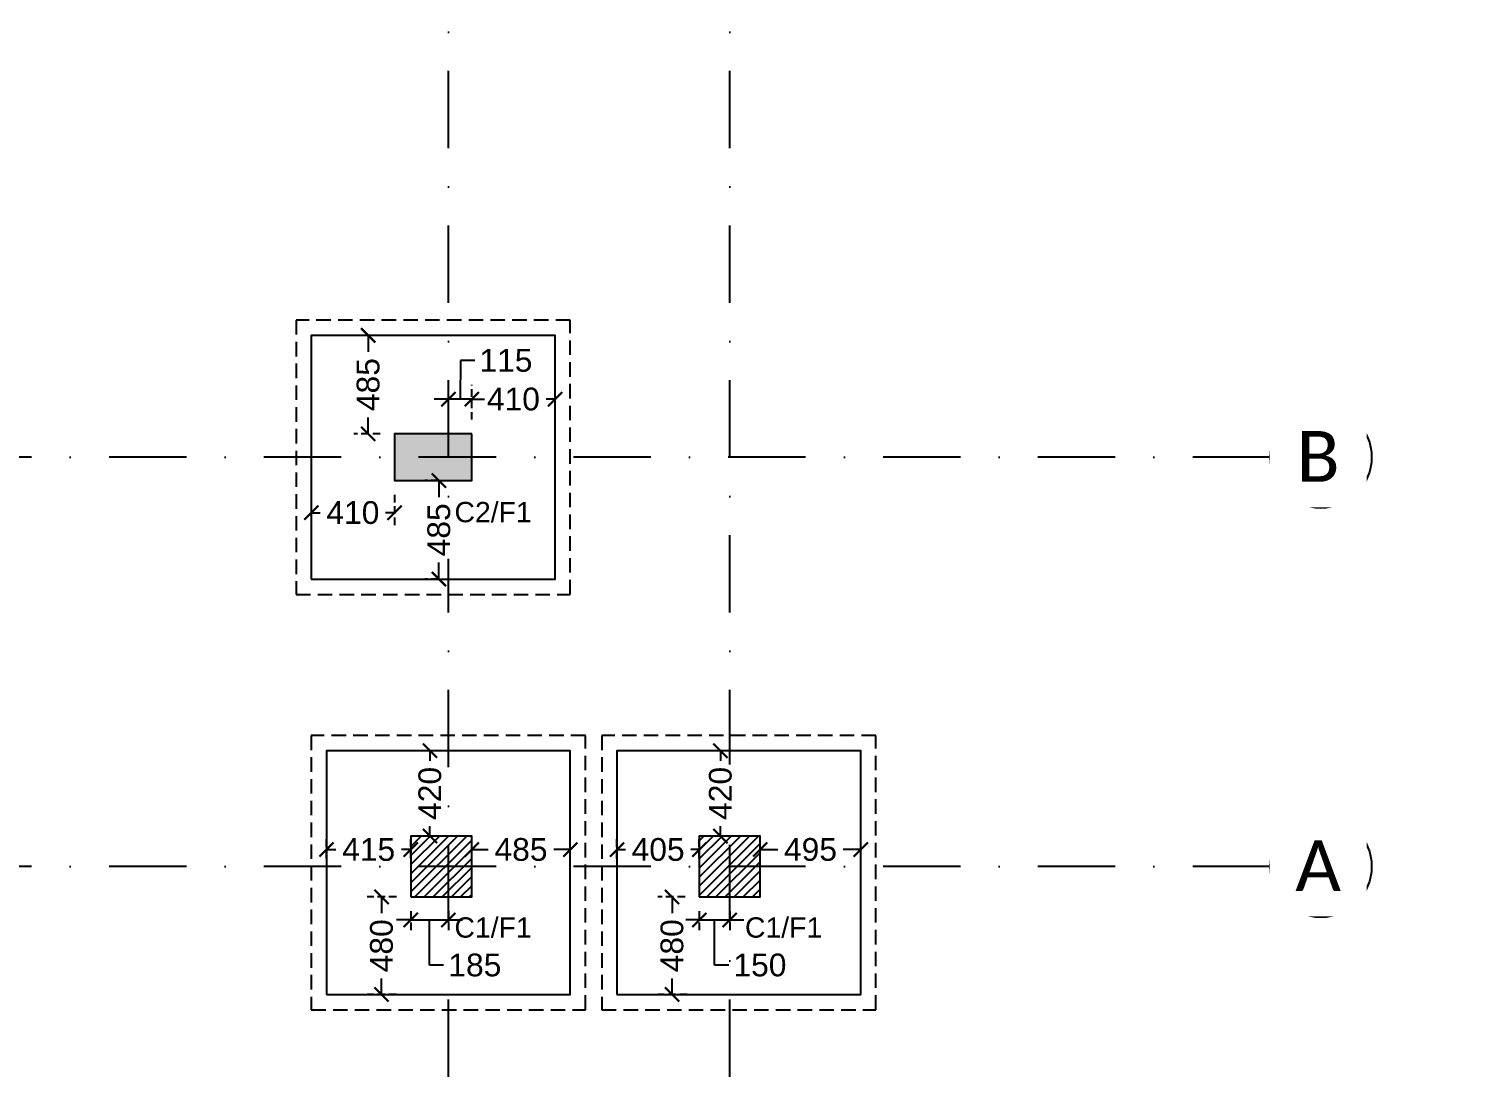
# Model space of a CAD drawing. Header units: millimetres. Extents: x -176651 to 954389, y -469666 to 486614.
# Drawn here: x 831881 to 838929, y 165472 to 170620 of the extents above; entities that cross this region are included whole.
import ezdxf
from ezdxf.xclip import XClip

# ---------------------------------------------------------------- set-up
doc = ezdxf.new("R2010")
doc.units = ezdxf.units.MM
doc.header["$LTSCALE"] = 150
doc.header["$XCLIPFRAME"] = 2
for name, pattern in [('1625E_Grid$0$DASHDOTX2', [50.8, 25.4, -12.7, 0, -12.7]), ('3BHK-W(SB)$0$HIDDEN', [0.375, 0.25, -0.125]), ('HIDDEN2', [4.7625, 3.175, -1.5875])]:
    doc.linetypes.add(name, pattern=pattern)
for name, color, linetype in [('1625E_Columns$0$ad-Column', 3, 'Continuous'), ('1625E_Columns$0$ad-Column Hatch', 125, 'Continuous'), ('1625E_Columns$0$ad-RCC', 3, 'Continuous'), ('1625E_Columns$0$ad-RCC Hatch', 125, 'Continuous'), ('1625E_Grid$0$ad-Grid', 8, '1625E_Grid$0$DASHDOTX2'), ('1625E_Grid$0$ad-Text main', 7, 'Continuous'), ('ad-Footing line', 2, 'Continuous'), ('ad-Foundation text', 4, 'Continuous'), ('ad-Internal Dimensions', 6, 'Continuous'), ('ad-PCC line', 8, 'HIDDEN2'), ("Plot's Boundary$0$ad-Road", 8, 'Continuous'), ("Plot's Boundary$0$ad-Road Hatch", 8, 'Continuous')]:
    doc.layers.add(name, color=color, linetype=linetype)
doc.styles.add('1625E_Grid$0$Standard', font='arial.ttf')
doc.styles.get("Standard").update_dxf_attribs({"font": 'arial.ttf'})
doc.dimstyles.new('A-75-DIM-INT (Framing)', dxfattribs={"dimscale": 100, "dimtxt": 1.6, "dimasz": 1, "dimexe": 1, "dimexo": 1, "dimgap": 0.5, "dimtad": 0, "dimdec": 0, "dimdsep": 46, "dimtxsty": 'Standard', "dimblk": 'ARCHTICK', "dimcen": 0.025, "dimclrd": 5, "dimclre": 5, "dimclrt": 256, "dimazin": 2, "dimtfac": 1, "dimtdec": 0, "dimtmove": 1, "dimatfit": 0, "dimldrblk": 'ARCHTICK', "dimfxl": 1, "dimfxlon": 1, "dimtfill": 1, "dimtolj": 1, "dimtzin": 0, "dimarcsym": 0})

# ---------------------------------------------------------------- blocks, each defined once
blk = doc.blocks.new('1625E_Grid')
at = {"layer": '1625E_Grid$0$ad-Grid', "ltscale": 0.1}
for points in [[(12005, -4460), (12005, 16170)], [(13390, -4460), (13390, 16170)], [(16050, 115), (-1950, 115)], [(16050, -1900), (-1950, -1900)]]:
    blk.add_lwpolyline(points, dxfattribs=at)
at = {"layer": '1625E_Grid$0$ad-Grid', "color": 7, "linetype": 'ByBlock'}
for centre in [(16300, 115), (16300, -1900)]:
    blk.add_circle(centre, 250, dxfattribs=at)
at = {"layer": '1625E_Grid$0$ad-Text main', "char_height": 250, "width": 227.385, "attachment_point": 5, "style": '1625E_Grid$0$Standard', "bg_fill": 2}
for s, insert in [('{\\fCalibri|b0|i0|c0|p34;B}', (16286.5, 119)), ('{\\fCalibri|b0|i0|c0|p34;A}', (16286.5, -1896))]:
    blk.add_mtext(s, dxfattribs=dict(at, insert=insert))
blk = doc.blocks.new('1625E_Columns$0$A$C42b14ea2')
at = {"layer": '1625E_Columns$0$ad-RCC Hatch', "transparency": 33554687}
h = blk.add_hatch(dxfattribs=at)
h.set_pattern_fill('ANSI31', color=256, scale=10)
h.set_pattern_definition([(45, (13250, 8645), (-22.45064, 22.45064), [])])
h.paths.add_polyline_path([(0, 0), (300, 0), (300, 300), (0, 300)])
at = {"layer": '1625E_Columns$0$ad-RCC'}
blk.add_lwpolyline([(0, 0), (300, 0), (300, 300), (0, 300)], close=True, dxfattribs=at)
blk = doc.blocks.new('1625E_Columns$0$zw$6AA0')
at = {"layer": '1625E_Columns$0$ad-Column Hatch', "transparency": 33554687}
h = blk.add_hatch(color=256, dxfattribs=at)
h.dxf.hatch_style = 1
h.paths.add_polyline_path([(0, -230), (380, -230), (380, 0), (0, 0)])
at = {"layer": '1625E_Columns$0$ad-Column'}
blk.add_lwpolyline([(0, -230), (380, -230), (380, 0), (0, 0)], close=True, dxfattribs=at)
blk = doc.blocks.new('1625E_Columns')
at = {"layer": '1625E_Columns$0$ad-Column', "rotation": 179.9999999999997}
blk.add_blockref('1625E_Columns$0$zw$6AA0', (12120, 0), dxfattribs=at)
at = {"layer": '1625E_Columns$0$ad-RCC'}
for p in [(11820, -2050), (13240, -2050)]:
    blk.add_blockref('1625E_Columns$0$A$C42b14ea2', p, dxfattribs=at)
blk = doc.blocks.new('zw$D00E')
at = {"layer": 'ad-Footing line'}
for points in [[(-790, -14105), (410, -14105), (410, -12905), (-790, -12905)], [(-715, -16150), (485, -16150), (485, -14950), (-715, -14950)], [(715, -16150), (1915, -16150), (1915, -14950), (715, -14950)]]:
    blk.add_lwpolyline(points, close=True, dxfattribs=at)
at = {"layer": 'ad-PCC line', "ltscale": 0.15}
for points in [[(-865, -14180), (485, -14180), (485, -12830), (-865, -12830)], [(-790, -16225), (560, -16225), (560, -14875), (-790, -14875)], [(640, -16225), (1990, -16225), (1990, -14875), (640, -14875)]]:
    blk.add_lwpolyline(points, close=True, dxfattribs=at)
blk = doc.blocks.new('zw$3F63')
at = {"layer": 'ad-Foundation text', "char_height": 100, "width": 349.312, "attachment_point": 5}
for s, insert in [('\\pxt5;C2/F1', (105.2, -13775.8)), ('\\pxt5;C1/F1', (105.2, -15820.8)), ('\\pxt5;C1/F1', (1535.2, -15820.8))]:
    blk.add_mtext(s, dxfattribs=dict(at, insert=insert))
blk = doc.blocks.new('_ArchTick')
at = {"color": 0, "linetype": 'ByBlock', "const_width": 0.15}
blk.add_lwpolyline([(-0.5, -0.5), (0.5, 0.5)], dxfattribs=at)
blk = doc.blocks.new('*D12')
at = {"layer": 'ad-Internal Dimensions', "lineweight": -2, "transparency": 16777216}
for p, q in [((1120, -15783.1), (1050, -15783.1)), ((1120, -15783.1), (1270, -15783.1)), ((1195.4, -16005.4), (1195, -15783.1)), ((1270, -15783.1), (1340, -15783.1)), ((1265.4, -16005.4), (1195.4, -16005.4))]:
    blk.add_line(p, q, dxfattribs=at)
at = {"layer": 'ad-Internal Dimensions', "linetype": '3BHK-W(SB)$0$HIDDEN', "lineweight": -2, "transparency": 16777216}
for p, q in [((1120, -15740), (1120, -15853.1)), ((1270, -15740), (1270, -15853.1))]:
    blk.add_line(p, q, dxfattribs=at)
at = {"layer": 'Defpoints', "color": 0, "transparency": 16777216}
for p in [(1120, -15670), (1270, -15670), (1270, -15783.1)]:
    blk.add_point(p, dxfattribs=at)
at = {"layer": 'ad-Internal Dimensions', "lineweight": -2, "transparency": 16777216, "xscale": 70, "yscale": 70, "zscale": 70}
blk.add_blockref('_ArchTick', (1120, -15783.1), dxfattribs=at)
at = {"layer": 'ad-Internal Dimensions', "lineweight": -2, "transparency": 16777216, "xscale": 70, "yscale": 70, "zscale": 70, "rotation": 180}
blk.add_blockref('_ArchTick', (1270, -15783.1), dxfattribs=at)
at = {"layer": 'ad-Internal Dimensions', "transparency": 16777216, "insert": (1418.7, -16005.4), "char_height": 112, "attachment_point": 5, "bg_fill": 3, "box_fill_scale": 1.1, "bg_fill_color": 257, "bg_fill_transparency": 0}
blk.add_mtext('\\A1;150', dxfattribs=at)
blk = doc.blocks.new('*D13')
at = {"layer": 'ad-Internal Dimensions', "linetype": '3BHK-W(SB)$0$HIDDEN', "lineweight": -2, "transparency": 16777216}
for p, q in [((1420, -15479.7), (1420, -15366.7)), ((1915, -15479.7), (1915, -15366.7))]:
    blk.add_line(p, q, dxfattribs=at)
at = {"layer": 'ad-Internal Dimensions', "lineweight": -2, "transparency": 16777216}
for p, q in [((1420, -15436.7), (1506.1, -15436.7)), ((1915, -15436.7), (1828.9, -15436.7))]:
    blk.add_line(p, q, dxfattribs=at)
at = {"layer": 'Defpoints', "color": 0, "transparency": 16777216}
for p in [(1915, -15436.7), (1420, -15549.7), (1915, -15549.7)]:
    blk.add_point(p, dxfattribs=at)
at = {"layer": 'ad-Internal Dimensions', "lineweight": -2, "transparency": 16777216, "xscale": 70, "yscale": 70, "zscale": 70, "rotation": 180}
blk.add_blockref('_ArchTick', (1420, -15436.7), dxfattribs=at)
at = {"layer": 'ad-Internal Dimensions', "lineweight": -2, "transparency": 16777216, "xscale": 70, "yscale": 70, "zscale": 70}
blk.add_blockref('_ArchTick', (1915, -15436.7), dxfattribs=at)
at = {"layer": 'ad-Internal Dimensions', "transparency": 16777216, "insert": (1667.5, -15436.7), "char_height": 112, "attachment_point": 5, "bg_fill": 3, "box_fill_scale": 1.1, "bg_fill_color": 257, "bg_fill_transparency": 0}
blk.add_mtext('\\A1;495', dxfattribs=at)
blk = doc.blocks.new('*D14')
at = {"layer": 'ad-Internal Dimensions', "linetype": '3BHK-W(SB)$0$HIDDEN', "lineweight": -2, "transparency": 16777216}
for p, q in [((1050, -15670), (916, -15670)), ((1060, -16150), (916, -16150))]:
    blk.add_line(p, q, dxfattribs=at)
at = {"layer": 'ad-Internal Dimensions', "lineweight": -2, "transparency": 16777216}
for p, q in [((986, -15670), (986, -15749.2)), ((986, -16150), (986, -16070.8))]:
    blk.add_line(p, q, dxfattribs=at)
at = {"layer": 'Defpoints', "color": 0, "transparency": 16777216}
for p in [(1120, -15670), (986, -16150), (1130, -16150)]:
    blk.add_point(p, dxfattribs=at)
at = {"layer": 'ad-Internal Dimensions', "lineweight": -2, "transparency": 16777216, "xscale": 70, "yscale": 70, "zscale": 70}
for p, rotation in [((986, -15670), 90), ((986, -16150), 270)]:
    blk.add_blockref('_ArchTick', p, dxfattribs=dict(at, rotation=rotation))
at = {"layer": 'ad-Internal Dimensions', "transparency": 16777216, "insert": (986, -15910), "char_height": 112, "attachment_point": 5, "rotation": 90, "bg_fill": 3, "box_fill_scale": 1.1, "bg_fill_color": 257, "bg_fill_transparency": 0}
blk.add_mtext('\\A1;480', dxfattribs=at)
blk = doc.blocks.new('*D15')
at = {"layer": 'ad-Internal Dimensions', "linetype": '3BHK-W(SB)$0$HIDDEN', "lineweight": -2, "transparency": 16777216}
for p, q in [((1271.7, -14950), (1154.2, -14950)), ((1271.7, -15370), (1154.2, -15370))]:
    blk.add_line(p, q, dxfattribs=at)
at = {"layer": 'ad-Internal Dimensions', "lineweight": -2, "transparency": 16777216}
for p, q in [((1224.2, -14950), (1224.2, -14999.2)), ((1224.2, -15370), (1224.2, -15320.8))]:
    blk.add_line(p, q, dxfattribs=at)
at = {"layer": 'Defpoints', "color": 0, "transparency": 16777216}
for p in [(1224.2, -14950), (1341.7, -14950), (1341.7, -15370)]:
    blk.add_point(p, dxfattribs=at)
at = {"layer": 'ad-Internal Dimensions', "lineweight": -2, "transparency": 16777216, "xscale": 70, "yscale": 70, "zscale": 70}
for p, rotation in [((1224.2, -14950), 90), ((1224.2, -15370), 270)]:
    blk.add_blockref('_ArchTick', p, dxfattribs=dict(at, rotation=rotation))
at = {"layer": 'ad-Internal Dimensions', "transparency": 16777216, "insert": (1224.2, -15160), "char_height": 112, "attachment_point": 5, "rotation": 90, "bg_fill": 3, "box_fill_scale": 1.1, "bg_fill_color": 257, "bg_fill_transparency": 0}
blk.add_mtext('\\A1;420', dxfattribs=at)
blk = doc.blocks.new('*D16')
at = {"layer": 'ad-Internal Dimensions', "linetype": '3BHK-W(SB)$0$HIDDEN', "lineweight": -2, "transparency": 16777216}
for p, q in [((715, -15479.7), (715, -15366.7)), ((1120, -15479.7), (1120, -15366.7))]:
    blk.add_line(p, q, dxfattribs=at)
at = {"layer": 'ad-Internal Dimensions', "lineweight": -2, "transparency": 16777216}
for p, q in [((715, -15436.7), (756.1, -15436.7)), ((1120, -15436.7), (1078.9, -15436.7))]:
    blk.add_line(p, q, dxfattribs=at)
at = {"layer": 'Defpoints', "color": 0, "transparency": 16777216}
for p in [(715, -15436.7), (715, -15549.7), (1120, -15549.7)]:
    blk.add_point(p, dxfattribs=at)
at = {"layer": 'ad-Internal Dimensions', "lineweight": -2, "transparency": 16777216, "xscale": 70, "yscale": 70, "zscale": 70, "rotation": 180}
blk.add_blockref('_ArchTick', (715, -15436.7), dxfattribs=at)
at = {"layer": 'ad-Internal Dimensions', "lineweight": -2, "transparency": 16777216, "xscale": 70, "yscale": 70, "zscale": 70}
blk.add_blockref('_ArchTick', (1120, -15436.7), dxfattribs=at)
at = {"layer": 'ad-Internal Dimensions', "transparency": 16777216, "insert": (917.5, -15436.7), "char_height": 112, "attachment_point": 5, "bg_fill": 3, "box_fill_scale": 1.1, "bg_fill_color": 257, "bg_fill_transparency": 0}
blk.add_mtext('\\A1;405', dxfattribs=at)
blk = doc.blocks.new('*D89')
at = {"layer": 'ad-Internal Dimensions', "lineweight": -2, "transparency": 16777216}
for p, q in [((-55.6, -13028.9), (-57.5, -13219.3)), ((14.4, -13028.9), (-55.6, -13028.9)), ((-115, -13219.3), (-185, -13219.3)), ((0, -13219.3), (-115, -13219.3)), ((0, -13219.3), (70, -13219.3))]:
    blk.add_line(p, q, dxfattribs=at)
at = {"layer": 'ad-Internal Dimensions', "linetype": '3BHK-W(SB)$0$HIDDEN', "lineweight": -2, "transparency": 16777216}
for p, q in [((-115, -13320), (-115, -13149.3)), ((0, -13320), (0, -13149.3))]:
    blk.add_line(p, q, dxfattribs=at)
at = {"layer": 'Defpoints', "color": 0, "transparency": 16777216}
for p in [(-115, -13219.3), (-115, -13390), (0, -13390)]:
    blk.add_point(p, dxfattribs=at)
at = {"layer": 'ad-Internal Dimensions', "lineweight": -2, "transparency": 16777216, "xscale": 70, "yscale": 70, "zscale": 70}
blk.add_blockref('_ArchTick', (-115, -13219.3), dxfattribs=at)
at = {"layer": 'ad-Internal Dimensions', "lineweight": -2, "transparency": 16777216, "xscale": 70, "yscale": 70, "zscale": 70, "rotation": 180}
blk.add_blockref('_ArchTick', (0, -13219.3), dxfattribs=at)
at = {"layer": 'ad-Internal Dimensions', "transparency": 16777216, "insert": (168.3, -13028.9), "char_height": 112, "attachment_point": 5, "bg_fill": 3, "box_fill_scale": 1.1, "bg_fill_color": 257, "bg_fill_transparency": 0}
blk.add_mtext('\\A1;115', dxfattribs=at)
blk = doc.blocks.new('*D90')
at = {"layer": 'ad-Internal Dimensions', "linetype": '3BHK-W(SB)$0$HIDDEN', "lineweight": -2, "transparency": 16777216}
for p, q in [((-161.5, -13620), (-231.5, -13620)), ((-161.5, -14105), (-231.5, -14105))]:
    blk.add_line(p, q, dxfattribs=at)
at = {"layer": 'ad-Internal Dimensions', "lineweight": -2, "transparency": 16777216}
for p, q in [((-161.5, -13620), (-161.5, -13701.1)), ((-161.5, -14105), (-161.5, -14023.9))]:
    blk.add_line(p, q, dxfattribs=at)
at = {"layer": 'Defpoints', "color": 0, "transparency": 16777216}
for p in [(-100.5, -13620), (-161.5, -14105), (-100.5, -14105)]:
    blk.add_point(p, dxfattribs=at)
at = {"layer": 'ad-Internal Dimensions', "lineweight": -2, "transparency": 16777216, "xscale": 70, "yscale": 70, "zscale": 70}
for p, rotation in [((-161.5, -13620), 90), ((-161.5, -14105), 270)]:
    blk.add_blockref('_ArchTick', p, dxfattribs=dict(at, rotation=rotation))
at = {"layer": 'ad-Internal Dimensions', "transparency": 16777216, "insert": (-161.5, -13862.5), "char_height": 112, "attachment_point": 5, "rotation": 90, "bg_fill": 3, "box_fill_scale": 1.1, "bg_fill_color": 257, "bg_fill_transparency": 0}
blk.add_mtext('\\A1;485', dxfattribs=at)
blk = doc.blocks.new('*D91')
at = {"layer": 'ad-Internal Dimensions', "linetype": '3BHK-W(SB)$0$HIDDEN', "lineweight": -2, "transparency": 16777216}
for p, q in [((-790, -13690), (-790, -13848.1)), ((-380, -13690), (-380, -13848.1))]:
    blk.add_line(p, q, dxfattribs=at)
at = {"layer": 'ad-Internal Dimensions', "lineweight": -2, "transparency": 16777216}
for p, q in [((-790, -13778.1), (-745.8, -13778.1)), ((-380, -13778.1), (-424.2, -13778.1))]:
    blk.add_line(p, q, dxfattribs=at)
at = {"layer": 'Defpoints', "color": 0, "transparency": 16777216}
for p in [(-790, -13620), (-380, -13620), (-790, -13778.1)]:
    blk.add_point(p, dxfattribs=at)
at = {"layer": 'ad-Internal Dimensions', "lineweight": -2, "transparency": 16777216, "xscale": 70, "yscale": 70, "zscale": 70, "rotation": 180}
blk.add_blockref('_ArchTick', (-790, -13778.1), dxfattribs=at)
at = {"layer": 'ad-Internal Dimensions', "lineweight": -2, "transparency": 16777216, "xscale": 70, "yscale": 70, "zscale": 70}
blk.add_blockref('_ArchTick', (-380, -13778.1), dxfattribs=at)
at = {"layer": 'ad-Internal Dimensions', "transparency": 16777216, "insert": (-585, -13778.1), "char_height": 112, "attachment_point": 5, "bg_fill": 3, "box_fill_scale": 1.1, "bg_fill_color": 257, "bg_fill_transparency": 0}
blk.add_mtext('\\A1;410', dxfattribs=at)
blk = doc.blocks.new('*D92')
at = {"layer": 'ad-Internal Dimensions', "linetype": '3BHK-W(SB)$0$HIDDEN', "lineweight": -2, "transparency": 16777216}
for p, q in [((0, -13320), (0, -13149.3)), ((410, -13320), (410, -13149.3))]:
    blk.add_line(p, q, dxfattribs=at)
at = {"layer": 'ad-Internal Dimensions', "lineweight": -2, "transparency": 16777216}
for p, q in [((0, -13219.3), (44.2, -13219.3)), ((410, -13219.3), (365.8, -13219.3))]:
    blk.add_line(p, q, dxfattribs=at)
at = {"layer": 'Defpoints', "color": 0, "transparency": 16777216}
for p in [(0, -13219.3), (0, -13390), (410, -13390)]:
    blk.add_point(p, dxfattribs=at)
at = {"layer": 'ad-Internal Dimensions', "lineweight": -2, "transparency": 16777216, "xscale": 70, "yscale": 70, "zscale": 70, "rotation": 180}
blk.add_blockref('_ArchTick', (0, -13219.3), dxfattribs=at)
at = {"layer": 'ad-Internal Dimensions', "lineweight": -2, "transparency": 16777216, "xscale": 70, "yscale": 70, "zscale": 70}
blk.add_blockref('_ArchTick', (410, -13219.3), dxfattribs=at)
at = {"layer": 'ad-Internal Dimensions', "transparency": 16777216, "insert": (205, -13219.3), "char_height": 112, "attachment_point": 5, "bg_fill": 3, "box_fill_scale": 1.1, "bg_fill_color": 257, "bg_fill_transparency": 0}
blk.add_mtext('\\A1;410', dxfattribs=at)
blk = doc.blocks.new('*D93')
at = {"layer": 'ad-Internal Dimensions', "linetype": '3BHK-W(SB)$0$HIDDEN', "lineweight": -2, "transparency": 16777216}
for p, q in [((-450, -12905), (-579.8, -12905)), ((-450, -13390), (-579.8, -13390))]:
    blk.add_line(p, q, dxfattribs=at)
at = {"layer": 'ad-Internal Dimensions', "lineweight": -2, "transparency": 16777216}
for p, q in [((-509.8, -12905), (-509.8, -12986.1)), ((-509.8, -13390), (-509.8, -13308.9))]:
    blk.add_line(p, q, dxfattribs=at)
at = {"layer": 'Defpoints', "color": 0, "transparency": 16777216}
for p in [(-509.8, -12905), (-380, -12905), (-380, -13390)]:
    blk.add_point(p, dxfattribs=at)
at = {"layer": 'ad-Internal Dimensions', "lineweight": -2, "transparency": 16777216, "xscale": 70, "yscale": 70, "zscale": 70}
for p, rotation in [((-509.8, -12905), 90), ((-509.8, -13390), 270)]:
    blk.add_blockref('_ArchTick', p, dxfattribs=dict(at, rotation=rotation))
at = {"layer": 'ad-Internal Dimensions', "transparency": 16777216, "insert": (-509.8, -13147.5), "char_height": 112, "attachment_point": 5, "rotation": 90, "bg_fill": 3, "box_fill_scale": 1.1, "bg_fill_color": 257, "bg_fill_transparency": 0}
blk.add_mtext('\\A1;485', dxfattribs=at)
blk = doc.blocks.new('*D110')
at = {"layer": 'ad-Internal Dimensions', "lineweight": -2, "transparency": 16777216}
for p, q in [((-300, -15783.1), (-370, -15783.1)), ((-300, -15783.1), (-115, -15783.1)), ((-208.5, -16005.4), (-207.5, -15783.1)), ((-115, -15783.1), (-45, -15783.1)), ((-138.5, -16005.4), (-208.5, -16005.4))]:
    blk.add_line(p, q, dxfattribs=at)
at = {"layer": 'ad-Internal Dimensions', "linetype": '3BHK-W(SB)$0$HIDDEN', "lineweight": -2, "transparency": 16777216}
for p, q in [((-300, -15740), (-300, -15853.1)), ((-115, -15740), (-115, -15853.1))]:
    blk.add_line(p, q, dxfattribs=at)
at = {"layer": 'Defpoints', "color": 0, "transparency": 16777216}
for p in [(-300, -15670), (-115, -15670), (-115, -15783.1)]:
    blk.add_point(p, dxfattribs=at)
at = {"layer": 'ad-Internal Dimensions', "lineweight": -2, "transparency": 16777216, "xscale": 70, "yscale": 70, "zscale": 70}
blk.add_blockref('_ArchTick', (-300, -15783.1), dxfattribs=at)
at = {"layer": 'ad-Internal Dimensions', "lineweight": -2, "transparency": 16777216, "xscale": 70, "yscale": 70, "zscale": 70, "rotation": 180}
blk.add_blockref('_ArchTick', (-115, -15783.1), dxfattribs=at)
at = {"layer": 'ad-Internal Dimensions', "transparency": 16777216, "insert": (15.4, -16005.4), "char_height": 112, "attachment_point": 5, "bg_fill": 3, "box_fill_scale": 1.1, "bg_fill_color": 257, "bg_fill_transparency": 0}
blk.add_mtext('\\A1;185', dxfattribs=at)
blk = doc.blocks.new('*D111')
at = {"layer": 'ad-Internal Dimensions', "linetype": '3BHK-W(SB)$0$HIDDEN', "lineweight": -2, "transparency": 16777216}
for p, q in [((0, -15479.7), (0, -15366.7)), ((485, -15479.7), (485, -15366.7))]:
    blk.add_line(p, q, dxfattribs=at)
at = {"layer": 'ad-Internal Dimensions', "lineweight": -2, "transparency": 16777216}
for p, q in [((0, -15436.7), (81.1, -15436.7)), ((485, -15436.7), (403.9, -15436.7))]:
    blk.add_line(p, q, dxfattribs=at)
at = {"layer": 'Defpoints', "color": 0, "transparency": 16777216}
for p in [(485, -15436.7), (0, -15549.7), (485, -15549.7)]:
    blk.add_point(p, dxfattribs=at)
at = {"layer": 'ad-Internal Dimensions', "lineweight": -2, "transparency": 16777216, "xscale": 70, "yscale": 70, "zscale": 70, "rotation": 180}
blk.add_blockref('_ArchTick', (0, -15436.7), dxfattribs=at)
at = {"layer": 'ad-Internal Dimensions', "lineweight": -2, "transparency": 16777216, "xscale": 70, "yscale": 70, "zscale": 70}
blk.add_blockref('_ArchTick', (485, -15436.7), dxfattribs=at)
at = {"layer": 'ad-Internal Dimensions', "transparency": 16777216, "insert": (242.5, -15436.7), "char_height": 112, "attachment_point": 5, "bg_fill": 3, "box_fill_scale": 1.1, "bg_fill_color": 257, "bg_fill_transparency": 0}
blk.add_mtext('\\A1;485', dxfattribs=at)
blk = doc.blocks.new('*D112')
at = {"layer": 'ad-Internal Dimensions', "linetype": '3BHK-W(SB)$0$HIDDEN', "lineweight": -2, "transparency": 16777216}
for p, q in [((-370, -15670), (-514, -15670)), ((-370, -16150), (-514, -16150))]:
    blk.add_line(p, q, dxfattribs=at)
at = {"layer": 'ad-Internal Dimensions', "lineweight": -2, "transparency": 16777216}
for p, q in [((-444, -15670), (-444, -15749.2)), ((-444, -16150), (-444, -16070.8))]:
    blk.add_line(p, q, dxfattribs=at)
at = {"layer": 'Defpoints', "color": 0, "transparency": 16777216}
for p in [(-300, -15670), (-444, -16150), (-300, -16150)]:
    blk.add_point(p, dxfattribs=at)
at = {"layer": 'ad-Internal Dimensions', "lineweight": -2, "transparency": 16777216, "xscale": 70, "yscale": 70, "zscale": 70}
for p, rotation in [((-444, -15670), 90), ((-444, -16150), 270)]:
    blk.add_blockref('_ArchTick', p, dxfattribs=dict(at, rotation=rotation))
at = {"layer": 'ad-Internal Dimensions', "transparency": 16777216, "insert": (-444, -15910), "char_height": 112, "attachment_point": 5, "rotation": 90, "bg_fill": 3, "box_fill_scale": 1.1, "bg_fill_color": 257, "bg_fill_transparency": 0}
blk.add_mtext('\\A1;480', dxfattribs=at)
blk = doc.blocks.new('*D113')
at = {"layer": 'ad-Internal Dimensions', "linetype": '3BHK-W(SB)$0$HIDDEN', "lineweight": -2, "transparency": 16777216}
for p, q in [((-158.3, -14950), (-275.8, -14950)), ((-158.3, -15370), (-275.8, -15370))]:
    blk.add_line(p, q, dxfattribs=at)
at = {"layer": 'ad-Internal Dimensions', "lineweight": -2, "transparency": 16777216}
for p, q in [((-205.8, -14950), (-205.8, -14999.2)), ((-205.8, -15370), (-205.8, -15320.8))]:
    blk.add_line(p, q, dxfattribs=at)
at = {"layer": 'Defpoints', "color": 0, "transparency": 16777216}
for p in [(-205.8, -14950), (-88.3, -14950), (-88.3, -15370)]:
    blk.add_point(p, dxfattribs=at)
at = {"layer": 'ad-Internal Dimensions', "lineweight": -2, "transparency": 16777216, "xscale": 70, "yscale": 70, "zscale": 70}
for p, rotation in [((-205.8, -14950), 90), ((-205.8, -15370), 270)]:
    blk.add_blockref('_ArchTick', p, dxfattribs=dict(at, rotation=rotation))
at = {"layer": 'ad-Internal Dimensions', "transparency": 16777216, "insert": (-205.8, -15160), "char_height": 112, "attachment_point": 5, "rotation": 90, "bg_fill": 3, "box_fill_scale": 1.1, "bg_fill_color": 257, "bg_fill_transparency": 0}
blk.add_mtext('\\A1;420', dxfattribs=at)
blk = doc.blocks.new('*D114')
at = {"layer": 'ad-Internal Dimensions', "linetype": '3BHK-W(SB)$0$HIDDEN', "lineweight": -2, "transparency": 16777216}
for p, q in [((-715, -15479.7), (-715, -15366.7)), ((-300, -15479.7), (-300, -15366.7))]:
    blk.add_line(p, q, dxfattribs=at)
at = {"layer": 'ad-Internal Dimensions', "lineweight": -2, "transparency": 16777216}
for p, q in [((-715, -15436.7), (-668.9, -15436.7)), ((-300, -15436.7), (-346.1, -15436.7))]:
    blk.add_line(p, q, dxfattribs=at)
at = {"layer": 'Defpoints', "color": 0, "transparency": 16777216}
for p in [(-715, -15436.7), (-715, -15549.7), (-300, -15549.7)]:
    blk.add_point(p, dxfattribs=at)
at = {"layer": 'ad-Internal Dimensions', "lineweight": -2, "transparency": 16777216, "xscale": 70, "yscale": 70, "zscale": 70, "rotation": 180}
blk.add_blockref('_ArchTick', (-715, -15436.7), dxfattribs=at)
at = {"layer": 'ad-Internal Dimensions', "lineweight": -2, "transparency": 16777216, "xscale": 70, "yscale": 70, "zscale": 70}
blk.add_blockref('_ArchTick', (-300, -15436.7), dxfattribs=at)
at = {"layer": 'ad-Internal Dimensions', "transparency": 16777216, "insert": (-507.5, -15436.7), "char_height": 112, "attachment_point": 5, "bg_fill": 3, "box_fill_scale": 1.1, "bg_fill_color": 257, "bg_fill_transparency": 0}
blk.add_mtext('\\A1;415', dxfattribs=at)
blk = doc.blocks.new("Plot's Boundary$0$A$C4fb60e89")
at = {"layer": "Plot's Boundary$0$ad-Road Hatch", "ltscale": 5, "transparency": 33554687}
h = blk.add_hatch(dxfattribs=at)
h.set_pattern_fill('AR-HBONE', color=256, scale=15)
h.set_pattern_definition([(45, (-193247.7, -428758.8), (0, 2155.2615), [4572, -1524]), (135, (-192170.1, -427681.1), (2e-13, 2155.2615), [4572, -1524])])
h.paths.add_polyline_path([(175594.5, -250241), (169177.9, -249341.1), (167473.5, -249057.1), (167473.5, -138693.9), (101313.5, -138693.9), (101313.5, -199953.9), (101307.7, -237994.6), (101040.4, -268291), (101007.7, -280967.7), (101066.4, -293683.6), (101242.5, -311127.2), (100909.9, -319343.6), (100949.1, -333937.5), (100668.7, -366959.6), (100727.3, -390982.9), (100668.7, -404585.6), (100538.2, -420418.5), (100466.5, -428758.8), (92426.2, -427265.5), (92163.5, -427209.5), (92163.5, -321453.9), (24803.5, -321453.9), (24803.5, -412960.5), (15653.5, -411028.6), (15653.5, -321452.2), (-19535.1, -321452.2), (-34427.5, -319476.7), (-65207.4, -315394.6), (-171770.1, -301268.1), (-185853.9, -298333.1), (-193247.7, -296831.5), (-193244, -292907.6), (-191913.8, -285219.4), (-191838.8, -284678.8), (-183397.4, -286393.2), (-169722.9, -289242.8), (-53141.2, -304697.5), (-18730.1, -309262.2), (15653.3, -309262.2), (15653.5, 703.4), (24803.5, 1114.6), (24803.5, -129543.9), (92163.5, -129543.9), (92163.5, 15133.3), (101313.5, 17712.8), (101313.5, -129543.9), (167473.5, -129543.9), (167473.5, 35551.6), (175738, 37855), (175848.8, 28595.3), (175835.8, 25947.4), (175777.1, 14040.5), (175855.3, 2315.8), (175659.7, -18036.1), (175731.4, -34038.6), (175718.4, -46839.2), (175672.7, -63402.4), (175816.2, -82071.9), (175542.3, -106356), (175490.2, -124640.8), (175574.9, -145018.8), (175731.4, -168892), (175796.6, -181268.8), (175796.6, -192667.4), (175744.5, -208200.3), (175829.2, -223276.8), (175887.9, -234871.1)])
h.paths.add_polyline_path([(24803.5, -309263.9), (92163.5, -309263.9), (92163.5, -138693.9), (24803.5, -138693.9)], flags=16)
blk = doc.blocks.new("Plot's Boundary")
at = {"layer": "Plot's Boundary$0$ad-Road", "ltscale": 5}
blk.add_blockref("Plot's Boundary$0$A$C4fb60e89", (191838.8, 428758.8), dxfattribs=at)
blk = doc.blocks.new('zw$6FB5')
at = {"layer": 'ad-Internal Dimensions'}
for base, p1, p2, picture, middle in [((-509.8, -12905), (-380, -13390), (-380, -12905), '*D93', (-509.8, -13147.5)), ((-161.5, -14105), (-100.5, -13620), (-100.5, -14105), '*D90', (-161.5, -13862.5))]:
    dim = blk.add_linear_dim(base=base, p1=p1, p2=p2, angle=90, dimstyle='A-75-DIM-INT (Framing)', override={"dimscale": 70, "dimblk": 'ArchTick', "dimclrd": 256, "dimclre": 256, "dimfxl": 10, "dimtfill": 1, "dimtfillclr": 0}, dxfattribs=at)
    dim.commit()
    dim.dimension.update_dxf_attribs({"geometry": picture, "text_midpoint": middle})
for base, p1, p2, angle, picture, middle in [((-115, -13219.3), (0, -13390), (-115, -13390), 180, '*D89', (49.4, -13028.9)), ((-205.8, -14950), (-88.3, -15370), (-88.3, -14950), 90, '*D113', (-205.8, -15160)), ((1224.2, -14950), (1341.7, -15370), (1341.7, -14950), 90, '*D15', (1224.2, -15160))]:
    dim = blk.add_linear_dim(base=base, p1=p1, p2=p2, angle=angle, dimstyle='A-75-DIM-INT (Framing)', override={"dimscale": 70, "dimblk": 'ArchTick', "dimclrd": 256, "dimclre": 256, "dimfxl": 10, "dimtfill": 1, "dimtfillclr": 0}, dxfattribs=at)
    dim.commit()
    dim.dimension.update_dxf_attribs({"geometry": picture, "text_midpoint": middle, "dimtype": 128})
for base, p1, p2, picture, middle in [((-790, -13778.1), (-380, -13620), (-790, -13620), '*D91', (-585, -13778.1)), ((485, -15436.7), (0, -15549.7), (485, -15549.7), '*D111', (242.5, -15436.7)), ((1915, -15436.7), (1420, -15549.7), (1915, -15549.7), '*D13', (1667.5, -15436.7))]:
    dim = blk.add_linear_dim(base=base, p1=p1, p2=p2, dimstyle='A-75-DIM-INT (Framing)', override={"dimscale": 70, "dimblk": 'ArchTick', "dimclrd": 256, "dimclre": 256, "dimfxl": 10, "dimtfill": 1, "dimtfillclr": 0}, dxfattribs=at)
    dim.commit()
    dim.dimension.update_dxf_attribs({"geometry": picture, "text_midpoint": middle})
for base, p1, p2, picture, middle in [((-115, -15783.1), (-300, -15670), (-115, -15670), '*D110', (-103.5, -16005.4)), ((1270, -15783.1), (1120, -15670), (1270, -15670), '*D12', (1300.4, -16005.4))]:
    dim = blk.add_linear_dim(base=base, p1=p1, p2=p2, dimstyle='A-75-DIM-INT (Framing)', override={"dimscale": 70, "dimblk": 'ArchTick', "dimclrd": 256, "dimclre": 256, "dimfxl": 10, "dimtfill": 1, "dimtfillclr": 0}, dxfattribs=at)
    dim.commit()
    dim.dimension.update_dxf_attribs({"geometry": picture, "text_midpoint": middle, "dimtype": 128})
for base, p1, p2, picture, middle in [((0, -13219.3), (410, -13390), (0, -13390), '*D92', (205, -13219.3)), ((-715, -15436.7), (-300, -15549.7), (-715, -15549.7), '*D114', (-507.5, -15436.7)), ((715, -15436.7), (1120, -15549.7), (715, -15549.7), '*D16', (917.5, -15436.7))]:
    dim = blk.add_linear_dim(base=base, p1=p1, p2=p2, dimstyle='A-75-DIM-INT (Framing)', override={"dimscale": 70, "dimblk": 'ArchTick', "dimclrd": 256, "dimclre": 256, "dimfxl": 10, "dimtfill": 1, "dimtfillclr": 0}, dxfattribs=at)
    dim.commit()
    dim.dimension.update_dxf_attribs({"geometry": picture, "text_midpoint": middle})
for base, p1, p2, picture, middle in [((-444, -16150), (-300, -15670), (-300, -16150), '*D112', (-444, -15910)), ((986, -16150), (1120, -15670), (1130, -16150), '*D14', (986, -15910))]:
    dim = blk.add_linear_dim(base=base, p1=p1, p2=p2, angle=90, dimstyle='A-75-DIM-INT (Framing)', override={"dimscale": 70, "dimblk": 'ArchTick', "dimclrd": 256, "dimclre": 256, "dimfxl": 10, "dimtfill": 1, "dimtfillclr": 0}, dxfattribs=at)
    dim.commit()
    dim.dimension.update_dxf_attribs({"geometry": picture, "text_midpoint": middle})

msp = doc.modelspace()

# ---------------------------------------------------------------- block references
ref = msp.add_blockref("Plot's Boundary", (565520, 0))
XClip(ref).set_block_clipping_path([(245322.2775057808, 154244.8999686334), (289002.2775057808, 204914.8999686334)])

# ---------------------------------------------------------------- next in the draw order: block references
msp.add_blockref('1625E_Grid', (821942.3, 168394.9))

# ---------------------------------------------------------------- next in the draw order: block references
msp.add_blockref('1625E_Columns', (821942.3, 168394.9))
at = {"layer": 'ad-Footing line'}
msp.add_blockref('zw$D00E', (834062.3, 182014.9), dxfattribs=at)
at = {"layer": 'ad-Foundation text'}
msp.add_blockref('zw$3F63', (834062.3, 182014.9), dxfattribs=at)

# ---------------------------------------------------------------- next in the draw order: block references
at = {"layer": 'ad-Internal Dimensions'}
msp.add_blockref('zw$6FB5', (834062.3, 182014.9), dxfattribs=at)

doc.saveas('drawing.dxf')
